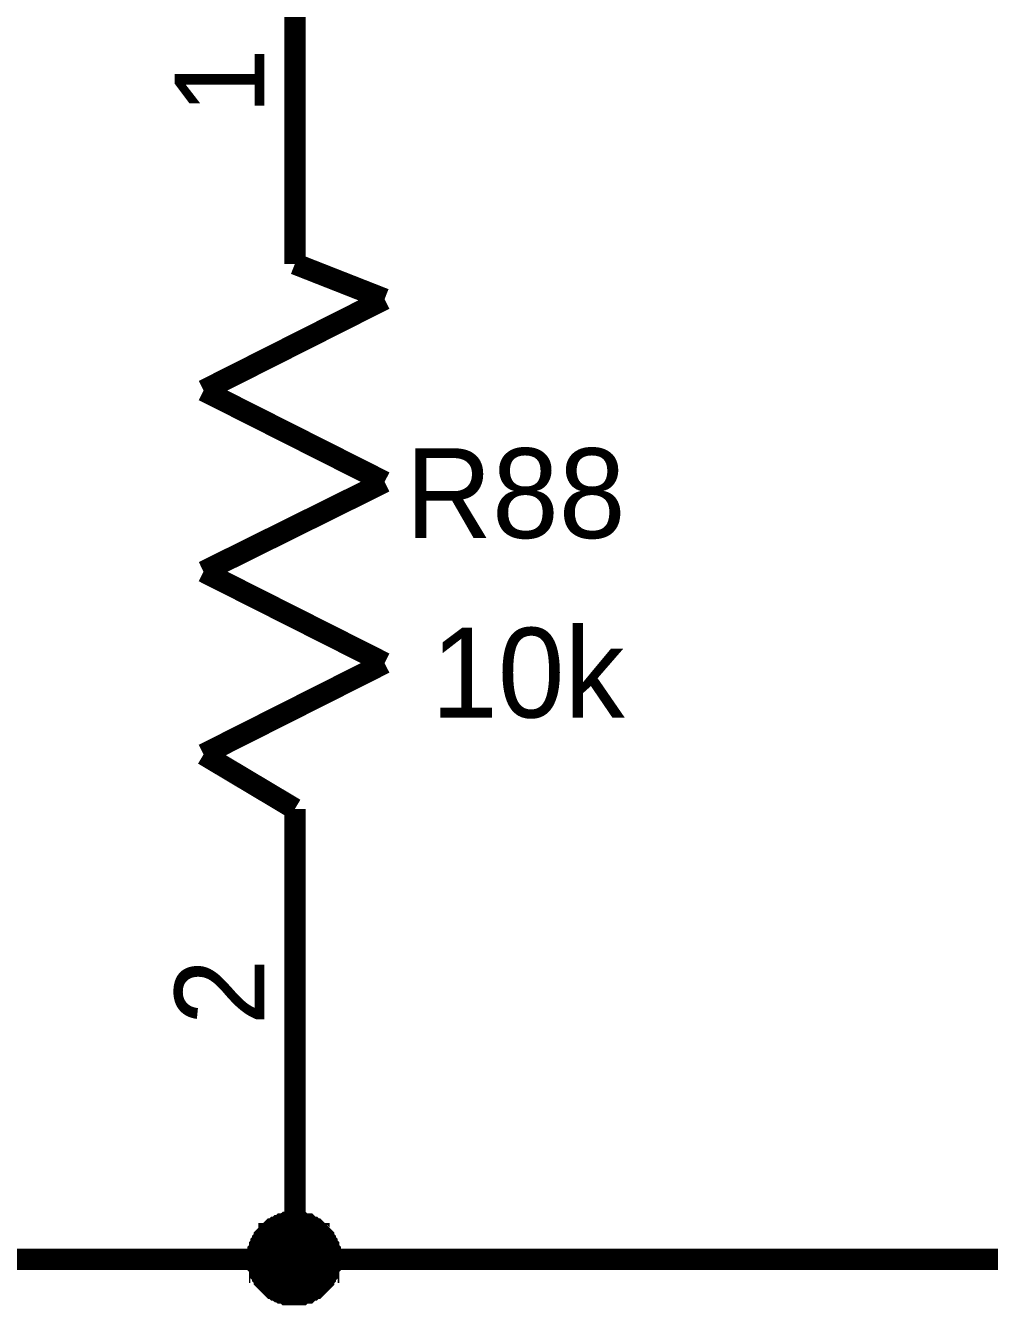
# Model space of a CAD drawing. Header units: millimetres. Extents: x 0 to 800, y 0 to 567.
# Drawn here: x 407.55 to 421.03, y 447.65 to 465.53 of the extents above; entities that cross this region are included whole.
import ezdxf

# ---------------------------------------------------------------- set-up
doc = ezdxf.new("R2010")
doc.units = ezdxf.units.MM
doc.layers.add('Sheet', color=255, linetype='Continuous')

msp = doc.modelspace()

# ---------------------------------------------------------------- linework, layer by layer
at = {"layer": 'Sheet'}
for points, const_width in [([(411.317, 462.199), (411.317, 467.283)], 0.3), ([(411.317, 462.199), (411.317, 462.96)], 0.3), ([(412.571, 461.706), (411.317, 462.199)], 0.3), ([(410.04, 460.429), (412.571, 461.706)], 0.3), ([(412.571, 459.152), (410.04, 460.429)], 0.3), ([(410.04, 457.898), (412.571, 459.152)], 0.3), ([(412.571, 456.621), (410.04, 457.898)], 0.3), ([(410.04, 455.345), (412.571, 456.621)], 0.3), ([(411.317, 448.289), (424.286, 448.289), (424.286, 456.285)], 0.3), ([(411.317, 454.583), (410.04, 455.345)], 0.3), ([(411.317, 454.583), (411.317, 449.498)], 0.3), ([(411.317, 454.583), (411.317, 453.821)], 0.3), ([(411.317, 449.498), (411.317, 448.289), (396.757, 448.289)], 0.3), ([(410.802, 448.289), (410.802, 448.311), (410.802, 448.334), (410.802, 448.379), (410.802, 448.401), (410.824, 448.423), (410.824, 448.446), (410.824, 448.468), (410.846, 448.49), (410.846, 448.513), (410.869, 448.535), (410.869, 448.558), (410.891, 448.58), (410.891, 448.602), (410.914, 448.625), (410.936, 448.647), (410.958, 448.647), (410.958, 448.67), (410.981, 448.692), (411.003, 448.714), (411.026, 448.714), (411.048, 448.737), (411.07, 448.737), (411.093, 448.759), (411.115, 448.759), (411.138, 448.782), (411.16, 448.782), (411.182, 448.782), (411.205, 448.804), (411.227, 448.804), (411.272, 448.804), (411.294, 448.804), (411.317, 448.804)], 0.3), ([(410.802, 448.289), (410.802, 448.311), (410.802, 448.334), (410.802, 448.379), (410.802, 448.401), (410.824, 448.423), (410.824, 448.446), (410.824, 448.468), (410.846, 448.49), (410.846, 448.513), (410.869, 448.535), (410.869, 448.558), (410.891, 448.58), (410.891, 448.602), (410.914, 448.625), (410.936, 448.647), (410.958, 448.647), (410.958, 448.67), (410.981, 448.692), (411.003, 448.714), (411.026, 448.714), (411.048, 448.737), (411.07, 448.737), (411.093, 448.759), (411.115, 448.759), (411.138, 448.782), (411.16, 448.782), (411.182, 448.782), (411.205, 448.804), (411.227, 448.804), (411.272, 448.804), (411.294, 448.804), (411.317, 448.804)], 0.3), ([(410.802, 448.289), (410.802, 448.311), (410.802, 448.334), (410.802, 448.379), (410.802, 448.401), (410.824, 448.423), (410.824, 448.446), (410.824, 448.468), (410.846, 448.49), (410.846, 448.513), (410.869, 448.535), (410.869, 448.558), (410.891, 448.58), (410.891, 448.602), (410.914, 448.625), (410.936, 448.647), (410.958, 448.647), (410.958, 448.67), (410.981, 448.692), (411.003, 448.714), (411.026, 448.714), (411.048, 448.737), (411.07, 448.737), (411.093, 448.759), (411.115, 448.759), (411.138, 448.782), (411.16, 448.782), (411.182, 448.782), (411.205, 448.804), (411.227, 448.804), (411.272, 448.804), (411.294, 448.804), (411.317, 448.804)], 0.3), ([(410.802, 448.289), (410.802, 448.311), (410.802, 448.334), (410.802, 448.379), (410.802, 448.401), (410.824, 448.423), (410.824, 448.446), (410.824, 448.468), (410.846, 448.49), (410.846, 448.513), (410.869, 448.535), (410.869, 448.558), (410.891, 448.58), (410.891, 448.602), (410.914, 448.625), (410.936, 448.647), (410.958, 448.647), (410.958, 448.67), (410.981, 448.692), (411.003, 448.714), (411.026, 448.714), (411.048, 448.737), (411.07, 448.737), (411.093, 448.759), (411.115, 448.759), (411.138, 448.782), (411.16, 448.782), (411.182, 448.782), (411.205, 448.804), (411.227, 448.804), (411.272, 448.804), (411.294, 448.804), (411.317, 448.804)], 0.3), ([(410.802, 448.289), (410.802, 448.311), (410.802, 448.334), (410.802, 448.379), (410.802, 448.401), (410.824, 448.423), (410.824, 448.446), (410.824, 448.468), (410.846, 448.49), (410.846, 448.513), (410.869, 448.535), (410.869, 448.558), (410.891, 448.58), (410.891, 448.602), (410.914, 448.625), (410.936, 448.647), (410.958, 448.647), (410.958, 448.67), (410.981, 448.692), (411.003, 448.714), (411.026, 448.714), (411.048, 448.737), (411.07, 448.737), (411.093, 448.759), (411.115, 448.759), (411.138, 448.782), (411.16, 448.782), (411.182, 448.782), (411.205, 448.804), (411.227, 448.804), (411.272, 448.804), (411.294, 448.804), (411.317, 448.804)], 0.0991), ([(410.802, 448.289), (410.802, 448.311), (410.802, 448.334), (410.802, 448.379), (410.802, 448.401), (410.824, 448.423), (410.824, 448.446), (410.824, 448.468), (410.846, 448.49), (410.846, 448.513), (410.869, 448.535), (410.869, 448.558), (410.891, 448.58), (410.891, 448.602), (410.914, 448.625), (410.936, 448.647), (410.958, 448.647), (410.958, 448.67), (410.981, 448.692), (411.003, 448.714), (411.026, 448.714), (411.048, 448.737), (411.07, 448.737), (411.093, 448.759), (411.115, 448.759), (411.138, 448.782), (411.16, 448.782), (411.182, 448.782), (411.205, 448.804), (411.227, 448.804), (411.272, 448.804), (411.294, 448.804), (411.317, 448.804)], 0.0991), ([(410.802, 448.289), (410.802, 448.311), (410.802, 448.334), (410.802, 448.379), (410.802, 448.401), (410.824, 448.423), (410.824, 448.446), (410.824, 448.468), (410.846, 448.49), (410.846, 448.513), (410.869, 448.535), (410.869, 448.558), (410.891, 448.58), (410.891, 448.602), (410.914, 448.625), (410.936, 448.647), (410.958, 448.647), (410.958, 448.67), (410.981, 448.692), (411.003, 448.714), (411.026, 448.714), (411.048, 448.737), (411.07, 448.737), (411.093, 448.759), (411.115, 448.759), (411.138, 448.782), (411.16, 448.782), (411.182, 448.782), (411.205, 448.804), (411.227, 448.804), (411.272, 448.804), (411.294, 448.804), (411.317, 448.804)], 0.0991), ([(410.802, 448.289), (410.802, 448.311), (410.802, 448.334), (410.802, 448.379), (410.802, 448.401), (410.824, 448.423), (410.824, 448.446), (410.824, 448.468), (410.846, 448.49), (410.846, 448.513), (410.869, 448.535), (410.869, 448.558), (410.891, 448.58), (410.891, 448.602), (410.914, 448.625), (410.936, 448.647), (410.958, 448.647), (410.958, 448.67), (410.981, 448.692), (411.003, 448.714), (411.026, 448.714), (411.048, 448.737), (411.07, 448.737), (411.093, 448.759), (411.115, 448.759), (411.138, 448.782), (411.16, 448.782), (411.182, 448.782), (411.205, 448.804), (411.227, 448.804), (411.272, 448.804), (411.294, 448.804), (411.317, 448.804)], 0.0991), ([(411.317, 448.804), (411.317, 448.804)], 0.3), ([(411.317, 448.804), (411.339, 448.804), (411.362, 448.804), (411.384, 448.804), (411.406, 448.804), (411.429, 448.782), (411.451, 448.782), (411.496, 448.782), (411.518, 448.759), (411.518, 448.759), (411.541, 448.737), (411.563, 448.737), (411.586, 448.714), (411.608, 448.714), (411.63, 448.692), (411.653, 448.67), (411.653, 448.647), (411.675, 448.647), (411.698, 448.625), (411.72, 448.602), (411.72, 448.58), (411.742, 448.558), (411.742, 448.535), (411.765, 448.513), (411.765, 448.49), (411.787, 448.468), (411.787, 448.446), (411.787, 448.423), (411.81, 448.401), (411.81, 448.379), (411.81, 448.334), (411.81, 448.311), (411.81, 448.289)], 0.3), ([(411.317, 448.804), (411.317, 448.804)], 0.3), ([(411.317, 448.804), (411.339, 448.804), (411.362, 448.804), (411.384, 448.804), (411.406, 448.804), (411.429, 448.782), (411.451, 448.782), (411.496, 448.782), (411.518, 448.759), (411.518, 448.759), (411.541, 448.737), (411.563, 448.737), (411.586, 448.714), (411.608, 448.714), (411.63, 448.692), (411.653, 448.67), (411.653, 448.647), (411.675, 448.647), (411.698, 448.625), (411.72, 448.602), (411.72, 448.58), (411.742, 448.558), (411.742, 448.535), (411.765, 448.513), (411.765, 448.49), (411.787, 448.468), (411.787, 448.446), (411.787, 448.423), (411.81, 448.401), (411.81, 448.379), (411.81, 448.334), (411.81, 448.311), (411.81, 448.289)], 0.3), ([(411.317, 448.804), (411.317, 448.804)], 0.3), ([(411.317, 448.804), (411.339, 448.804), (411.362, 448.804), (411.384, 448.804), (411.406, 448.804), (411.429, 448.782), (411.451, 448.782), (411.496, 448.782), (411.518, 448.759), (411.518, 448.759), (411.541, 448.737), (411.563, 448.737), (411.586, 448.714), (411.608, 448.714), (411.63, 448.692), (411.653, 448.67), (411.653, 448.647), (411.675, 448.647), (411.698, 448.625), (411.72, 448.602), (411.72, 448.58), (411.742, 448.558), (411.742, 448.535), (411.765, 448.513), (411.765, 448.49), (411.787, 448.468), (411.787, 448.446), (411.787, 448.423), (411.81, 448.401), (411.81, 448.379), (411.81, 448.334), (411.81, 448.311), (411.81, 448.289)], 0.3), ([(411.317, 448.804), (411.317, 448.804)], 0.3), ([(411.317, 448.804), (411.339, 448.804), (411.362, 448.804), (411.384, 448.804), (411.406, 448.804), (411.429, 448.782), (411.451, 448.782), (411.496, 448.782), (411.518, 448.759), (411.518, 448.759), (411.541, 448.737), (411.563, 448.737), (411.586, 448.714), (411.608, 448.714), (411.63, 448.692), (411.653, 448.67), (411.653, 448.647), (411.675, 448.647), (411.698, 448.625), (411.72, 448.602), (411.72, 448.58), (411.742, 448.558), (411.742, 448.535), (411.765, 448.513), (411.765, 448.49), (411.787, 448.468), (411.787, 448.446), (411.787, 448.423), (411.81, 448.401), (411.81, 448.379), (411.81, 448.334), (411.81, 448.311), (411.81, 448.289)], 0.3), ([(411.317, 448.804), (411.317, 448.804)], 0.0991), ([(411.317, 448.804), (411.339, 448.804), (411.362, 448.804), (411.384, 448.804), (411.406, 448.804), (411.429, 448.782), (411.451, 448.782), (411.496, 448.782), (411.518, 448.759), (411.518, 448.759), (411.541, 448.737), (411.563, 448.737), (411.586, 448.714), (411.608, 448.714), (411.63, 448.692), (411.653, 448.67), (411.653, 448.647), (411.675, 448.647), (411.698, 448.625), (411.72, 448.602), (411.72, 448.58), (411.742, 448.558), (411.742, 448.535), (411.765, 448.513), (411.765, 448.49), (411.787, 448.468), (411.787, 448.446), (411.787, 448.423), (411.81, 448.401), (411.81, 448.379), (411.81, 448.334), (411.81, 448.311), (411.81, 448.289)], 0.0991), ([(411.317, 448.804), (411.317, 448.804)], 0.0991), ([(411.317, 448.804), (411.339, 448.804), (411.362, 448.804), (411.384, 448.804), (411.406, 448.804), (411.429, 448.782), (411.451, 448.782), (411.496, 448.782), (411.518, 448.759), (411.518, 448.759), (411.541, 448.737), (411.563, 448.737), (411.586, 448.714), (411.608, 448.714), (411.63, 448.692), (411.653, 448.67), (411.653, 448.647), (411.675, 448.647), (411.698, 448.625), (411.72, 448.602), (411.72, 448.58), (411.742, 448.558), (411.742, 448.535), (411.765, 448.513), (411.765, 448.49), (411.787, 448.468), (411.787, 448.446), (411.787, 448.423), (411.81, 448.401), (411.81, 448.379), (411.81, 448.334), (411.81, 448.311), (411.81, 448.289)], 0.0991), ([(411.317, 448.804), (411.317, 448.804)], 0.0991), ([(411.317, 448.804), (411.339, 448.804), (411.362, 448.804), (411.384, 448.804), (411.406, 448.804), (411.429, 448.782), (411.451, 448.782), (411.496, 448.782), (411.518, 448.759), (411.518, 448.759), (411.541, 448.737), (411.563, 448.737), (411.586, 448.714), (411.608, 448.714), (411.63, 448.692), (411.653, 448.67), (411.653, 448.647), (411.675, 448.647), (411.698, 448.625), (411.72, 448.602), (411.72, 448.58), (411.742, 448.558), (411.742, 448.535), (411.765, 448.513), (411.765, 448.49), (411.787, 448.468), (411.787, 448.446), (411.787, 448.423), (411.81, 448.401), (411.81, 448.379), (411.81, 448.334), (411.81, 448.311), (411.81, 448.289)], 0.0991), ([(411.317, 448.804), (411.317, 448.804)], 0.0991), ([(411.317, 448.804), (411.339, 448.804), (411.362, 448.804), (411.384, 448.804), (411.406, 448.804), (411.429, 448.782), (411.451, 448.782), (411.496, 448.782), (411.518, 448.759), (411.518, 448.759), (411.541, 448.737), (411.563, 448.737), (411.586, 448.714), (411.608, 448.714), (411.63, 448.692), (411.653, 448.67), (411.653, 448.647), (411.675, 448.647), (411.698, 448.625), (411.72, 448.602), (411.72, 448.58), (411.742, 448.558), (411.742, 448.535), (411.765, 448.513), (411.765, 448.49), (411.787, 448.468), (411.787, 448.446), (411.787, 448.423), (411.81, 448.401), (411.81, 448.379), (411.81, 448.334), (411.81, 448.311), (411.81, 448.289)], 0.0991), ([(411.317, 447.796), (411.294, 447.796), (411.272, 447.796), (411.227, 447.796), (411.205, 447.796), (411.182, 447.819), (411.16, 447.819), (411.138, 447.819), (411.115, 447.841), (411.093, 447.841), (411.07, 447.863), (411.048, 447.863), (411.026, 447.886), (411.003, 447.886), (410.981, 447.908), (410.958, 447.931), (410.958, 447.931), (410.936, 447.953), (410.914, 447.975), (410.891, 447.998), (410.891, 448.02), (410.869, 448.043), (410.869, 448.065), (410.846, 448.087), (410.846, 448.11), (410.824, 448.11), (410.824, 448.155), (410.824, 448.177), (410.802, 448.199), (410.802, 448.222), (410.802, 448.244), (410.802, 448.267), (410.802, 448.289)], 0.3), ([(410.802, 448.289), (410.802, 448.289)], 0.3), ([(411.317, 447.796), (411.294, 447.796), (411.272, 447.796), (411.227, 447.796), (411.205, 447.796), (411.182, 447.819), (411.16, 447.819), (411.138, 447.819), (411.115, 447.841), (411.093, 447.841), (411.07, 447.863), (411.048, 447.863), (411.026, 447.886), (411.003, 447.886), (410.981, 447.908), (410.958, 447.931), (410.958, 447.931), (410.936, 447.953), (410.914, 447.975), (410.891, 447.998), (410.891, 448.02), (410.869, 448.043), (410.869, 448.065), (410.846, 448.087), (410.846, 448.11), (410.824, 448.11), (410.824, 448.155), (410.824, 448.177), (410.802, 448.199), (410.802, 448.222), (410.802, 448.244), (410.802, 448.267), (410.802, 448.289)], 0.3), ([(410.802, 448.289), (410.802, 448.289)], 0.3), ([(411.317, 447.796), (411.294, 447.796), (411.272, 447.796), (411.227, 447.796), (411.205, 447.796), (411.182, 447.819), (411.16, 447.819), (411.138, 447.819), (411.115, 447.841), (411.093, 447.841), (411.07, 447.863), (411.048, 447.863), (411.026, 447.886), (411.003, 447.886), (410.981, 447.908), (410.958, 447.931), (410.958, 447.931), (410.936, 447.953), (410.914, 447.975), (410.891, 447.998), (410.891, 448.02), (410.869, 448.043), (410.869, 448.065), (410.846, 448.087), (410.846, 448.11), (410.824, 448.11), (410.824, 448.155), (410.824, 448.177), (410.802, 448.199), (410.802, 448.222), (410.802, 448.244), (410.802, 448.267), (410.802, 448.289)], 0.3), ([(410.802, 448.289), (410.802, 448.289)], 0.3), ([(411.317, 447.796), (411.294, 447.796), (411.272, 447.796), (411.227, 447.796), (411.205, 447.796), (411.182, 447.819), (411.16, 447.819), (411.138, 447.819), (411.115, 447.841), (411.093, 447.841), (411.07, 447.863), (411.048, 447.863), (411.026, 447.886), (411.003, 447.886), (410.981, 447.908), (410.958, 447.931), (410.958, 447.931), (410.936, 447.953), (410.914, 447.975), (410.891, 447.998), (410.891, 448.02), (410.869, 448.043), (410.869, 448.065), (410.846, 448.087), (410.846, 448.11), (410.824, 448.11), (410.824, 448.155), (410.824, 448.177), (410.802, 448.199), (410.802, 448.222), (410.802, 448.244), (410.802, 448.267), (410.802, 448.289)], 0.3), ([(410.802, 448.289), (410.802, 448.289)], 0.3), ([(411.317, 447.796), (411.294, 447.796), (411.272, 447.796), (411.227, 447.796), (411.205, 447.796), (411.182, 447.819), (411.16, 447.819), (411.138, 447.819), (411.115, 447.841), (411.093, 447.841), (411.07, 447.863), (411.048, 447.863), (411.026, 447.886), (411.003, 447.886), (410.981, 447.908), (410.958, 447.931), (410.958, 447.931), (410.936, 447.953), (410.914, 447.975), (410.891, 447.998), (410.891, 448.02), (410.869, 448.043), (410.869, 448.065), (410.846, 448.087), (410.846, 448.11), (410.824, 448.11), (410.824, 448.155), (410.824, 448.177), (410.802, 448.199), (410.802, 448.222), (410.802, 448.244), (410.802, 448.267), (410.802, 448.289)], 0.0991), ([(410.802, 448.289), (410.802, 448.289)], 0.0991), ([(411.317, 447.796), (411.294, 447.796), (411.272, 447.796), (411.227, 447.796), (411.205, 447.796), (411.182, 447.819), (411.16, 447.819), (411.138, 447.819), (411.115, 447.841), (411.093, 447.841), (411.07, 447.863), (411.048, 447.863), (411.026, 447.886), (411.003, 447.886), (410.981, 447.908), (410.958, 447.931), (410.958, 447.931), (410.936, 447.953), (410.914, 447.975), (410.891, 447.998), (410.891, 448.02), (410.869, 448.043), (410.869, 448.065), (410.846, 448.087), (410.846, 448.11), (410.824, 448.11), (410.824, 448.155), (410.824, 448.177), (410.802, 448.199), (410.802, 448.222), (410.802, 448.244), (410.802, 448.267), (410.802, 448.289)], 0.0991), ([(410.802, 448.289), (410.802, 448.289)], 0.0991), ([(411.317, 447.796), (411.294, 447.796), (411.272, 447.796), (411.227, 447.796), (411.205, 447.796), (411.182, 447.819), (411.16, 447.819), (411.138, 447.819), (411.115, 447.841), (411.093, 447.841), (411.07, 447.863), (411.048, 447.863), (411.026, 447.886), (411.003, 447.886), (410.981, 447.908), (410.958, 447.931), (410.958, 447.931), (410.936, 447.953), (410.914, 447.975), (410.891, 447.998), (410.891, 448.02), (410.869, 448.043), (410.869, 448.065), (410.846, 448.087), (410.846, 448.11), (410.824, 448.11), (410.824, 448.155), (410.824, 448.177), (410.802, 448.199), (410.802, 448.222), (410.802, 448.244), (410.802, 448.267), (410.802, 448.289)], 0.0991), ([(410.802, 448.289), (410.802, 448.289)], 0.0991), ([(411.317, 447.796), (411.294, 447.796), (411.272, 447.796), (411.227, 447.796), (411.205, 447.796), (411.182, 447.819), (411.16, 447.819), (411.138, 447.819), (411.115, 447.841), (411.093, 447.841), (411.07, 447.863), (411.048, 447.863), (411.026, 447.886), (411.003, 447.886), (410.981, 447.908), (410.958, 447.931), (410.958, 447.931), (410.936, 447.953), (410.914, 447.975), (410.891, 447.998), (410.891, 448.02), (410.869, 448.043), (410.869, 448.065), (410.846, 448.087), (410.846, 448.11), (410.824, 448.11), (410.824, 448.155), (410.824, 448.177), (410.802, 448.199), (410.802, 448.222), (410.802, 448.244), (410.802, 448.267), (410.802, 448.289)], 0.0991), ([(410.802, 448.289), (410.802, 448.289)], 0.0991), ([(411.81, 448.289), (411.81, 448.267), (411.81, 448.244), (411.81, 448.222), (411.81, 448.199), (411.787, 448.177), (411.787, 448.155), (411.787, 448.11), (411.765, 448.11), (411.765, 448.087), (411.742, 448.065), (411.742, 448.043), (411.72, 448.02), (411.72, 447.998), (411.698, 447.975), (411.675, 447.953), (411.653, 447.931), (411.653, 447.931), (411.63, 447.908), (411.608, 447.886), (411.586, 447.886), (411.563, 447.863), (411.541, 447.863), (411.518, 447.841), (411.518, 447.841), (411.496, 447.819), (411.451, 447.819), (411.429, 447.819), (411.406, 447.796), (411.384, 447.796), (411.362, 447.796), (411.339, 447.796), (411.317, 447.796)], 0.3), ([(411.81, 448.289), (411.81, 448.267), (411.81, 448.244), (411.81, 448.222), (411.81, 448.199), (411.787, 448.177), (411.787, 448.155), (411.787, 448.11), (411.765, 448.11), (411.765, 448.087), (411.742, 448.065), (411.742, 448.043), (411.72, 448.02), (411.72, 447.998), (411.698, 447.975), (411.675, 447.953), (411.653, 447.931), (411.653, 447.931), (411.63, 447.908), (411.608, 447.886), (411.586, 447.886), (411.563, 447.863), (411.541, 447.863), (411.518, 447.841), (411.518, 447.841), (411.496, 447.819), (411.451, 447.819), (411.429, 447.819), (411.406, 447.796), (411.384, 447.796), (411.362, 447.796), (411.339, 447.796), (411.317, 447.796)], 0.3), ([(411.81, 448.289), (411.81, 448.267), (411.81, 448.244), (411.81, 448.222), (411.81, 448.199), (411.787, 448.177), (411.787, 448.155), (411.787, 448.11), (411.765, 448.11), (411.765, 448.087), (411.742, 448.065), (411.742, 448.043), (411.72, 448.02), (411.72, 447.998), (411.698, 447.975), (411.675, 447.953), (411.653, 447.931), (411.653, 447.931), (411.63, 447.908), (411.608, 447.886), (411.586, 447.886), (411.563, 447.863), (411.541, 447.863), (411.518, 447.841), (411.518, 447.841), (411.496, 447.819), (411.451, 447.819), (411.429, 447.819), (411.406, 447.796), (411.384, 447.796), (411.362, 447.796), (411.339, 447.796), (411.317, 447.796)], 0.3), ([(411.81, 448.289), (411.81, 448.267), (411.81, 448.244), (411.81, 448.222), (411.81, 448.199), (411.787, 448.177), (411.787, 448.155), (411.787, 448.11), (411.765, 448.11), (411.765, 448.087), (411.742, 448.065), (411.742, 448.043), (411.72, 448.02), (411.72, 447.998), (411.698, 447.975), (411.675, 447.953), (411.653, 447.931), (411.653, 447.931), (411.63, 447.908), (411.608, 447.886), (411.586, 447.886), (411.563, 447.863), (411.541, 447.863), (411.518, 447.841), (411.518, 447.841), (411.496, 447.819), (411.451, 447.819), (411.429, 447.819), (411.406, 447.796), (411.384, 447.796), (411.362, 447.796), (411.339, 447.796), (411.317, 447.796)], 0.3), ([(411.81, 448.289), (411.81, 448.267), (411.81, 448.244), (411.81, 448.222), (411.81, 448.199), (411.787, 448.177), (411.787, 448.155), (411.787, 448.11), (411.765, 448.11), (411.765, 448.087), (411.742, 448.065), (411.742, 448.043), (411.72, 448.02), (411.72, 447.998), (411.698, 447.975), (411.675, 447.953), (411.653, 447.931), (411.653, 447.931), (411.63, 447.908), (411.608, 447.886), (411.586, 447.886), (411.563, 447.863), (411.541, 447.863), (411.518, 447.841), (411.518, 447.841), (411.496, 447.819), (411.451, 447.819), (411.429, 447.819), (411.406, 447.796), (411.384, 447.796), (411.362, 447.796), (411.339, 447.796), (411.317, 447.796)], 0.0991), ([(411.81, 448.289), (411.81, 448.267), (411.81, 448.244), (411.81, 448.222), (411.81, 448.199), (411.787, 448.177), (411.787, 448.155), (411.787, 448.11), (411.765, 448.11), (411.765, 448.087), (411.742, 448.065), (411.742, 448.043), (411.72, 448.02), (411.72, 447.998), (411.698, 447.975), (411.675, 447.953), (411.653, 447.931), (411.653, 447.931), (411.63, 447.908), (411.608, 447.886), (411.586, 447.886), (411.563, 447.863), (411.541, 447.863), (411.518, 447.841), (411.518, 447.841), (411.496, 447.819), (411.451, 447.819), (411.429, 447.819), (411.406, 447.796), (411.384, 447.796), (411.362, 447.796), (411.339, 447.796), (411.317, 447.796)], 0.0991), ([(411.81, 448.289), (411.81, 448.267), (411.81, 448.244), (411.81, 448.222), (411.81, 448.199), (411.787, 448.177), (411.787, 448.155), (411.787, 448.11), (411.765, 448.11), (411.765, 448.087), (411.742, 448.065), (411.742, 448.043), (411.72, 448.02), (411.72, 447.998), (411.698, 447.975), (411.675, 447.953), (411.653, 447.931), (411.653, 447.931), (411.63, 447.908), (411.608, 447.886), (411.586, 447.886), (411.563, 447.863), (411.541, 447.863), (411.518, 447.841), (411.518, 447.841), (411.496, 447.819), (411.451, 447.819), (411.429, 447.819), (411.406, 447.796), (411.384, 447.796), (411.362, 447.796), (411.339, 447.796), (411.317, 447.796)], 0.0991), ([(411.81, 448.289), (411.81, 448.267), (411.81, 448.244), (411.81, 448.222), (411.81, 448.199), (411.787, 448.177), (411.787, 448.155), (411.787, 448.11), (411.765, 448.11), (411.765, 448.087), (411.742, 448.065), (411.742, 448.043), (411.72, 448.02), (411.72, 447.998), (411.698, 447.975), (411.675, 447.953), (411.653, 447.931), (411.653, 447.931), (411.63, 447.908), (411.608, 447.886), (411.586, 447.886), (411.563, 447.863), (411.541, 447.863), (411.518, 447.841), (411.518, 447.841), (411.496, 447.819), (411.451, 447.819), (411.429, 447.819), (411.406, 447.796), (411.384, 447.796), (411.362, 447.796), (411.339, 447.796), (411.317, 447.796)], 0.0991), ([(411.81, 448.289), (411.81, 448.289), (411.81, 448.289), (411.81, 448.289), (411.81, 448.289), (411.81, 448.289), (411.81, 448.289), (411.81, 448.289), (411.81, 448.289), (411.81, 448.289), (411.81, 448.289), (411.81, 448.289), (411.81, 448.289), (411.81, 448.289), (411.81, 448.289), (411.81, 448.289), (411.81, 448.289), (411.81, 448.289), (411.81, 448.289), (411.81, 448.289), (411.81, 448.289), (411.81, 448.289), (411.81, 448.289), (411.81, 448.289), (411.81, 448.289), (411.81, 448.289), (411.81, 448.289), (411.81, 448.289), (411.81, 448.289), (411.81, 448.289), (411.81, 448.289), (411.81, 448.289), (411.81, 448.289)], 0.3), ([(411.81, 448.289), (411.81, 448.289)], 0.3), ([(411.81, 448.289), (411.81, 448.289), (411.81, 448.289), (411.81, 448.289), (411.81, 448.289), (411.81, 448.289), (411.81, 448.289), (411.81, 448.289), (411.81, 448.289), (411.81, 448.289), (411.81, 448.289), (411.81, 448.289), (411.81, 448.289), (411.81, 448.289), (411.81, 448.289), (411.81, 448.289), (411.81, 448.289), (411.81, 448.289), (411.81, 448.289), (411.81, 448.289), (411.81, 448.289), (411.81, 448.289), (411.81, 448.289), (411.81, 448.289), (411.81, 448.289), (411.81, 448.289), (411.81, 448.289), (411.81, 448.289), (411.81, 448.289), (411.81, 448.289), (411.81, 448.289), (411.81, 448.289), (411.81, 448.289)], 0.3), ([(411.81, 448.289), (411.81, 448.289)], 0.3), ([(411.81, 448.289), (411.81, 448.289), (411.81, 448.289), (411.81, 448.289), (411.81, 448.289), (411.81, 448.289), (411.81, 448.289), (411.81, 448.289), (411.81, 448.289), (411.81, 448.289), (411.81, 448.289), (411.81, 448.289), (411.81, 448.289), (411.81, 448.289), (411.81, 448.289), (411.81, 448.289), (411.81, 448.289), (411.81, 448.289), (411.81, 448.289), (411.81, 448.289), (411.81, 448.289), (411.81, 448.289), (411.81, 448.289), (411.81, 448.289), (411.81, 448.289), (411.81, 448.289), (411.81, 448.289), (411.81, 448.289), (411.81, 448.289), (411.81, 448.289), (411.81, 448.289), (411.81, 448.289), (411.81, 448.289)], 0.3), ([(411.81, 448.289), (411.81, 448.289)], 0.3), ([(411.81, 448.289), (411.81, 448.289), (411.81, 448.289), (411.81, 448.289), (411.81, 448.289), (411.81, 448.289), (411.81, 448.289), (411.81, 448.289), (411.81, 448.289), (411.81, 448.289), (411.81, 448.289), (411.81, 448.289), (411.81, 448.289), (411.81, 448.289), (411.81, 448.289), (411.81, 448.289), (411.81, 448.289), (411.81, 448.289), (411.81, 448.289), (411.81, 448.289), (411.81, 448.289), (411.81, 448.289), (411.81, 448.289), (411.81, 448.289), (411.81, 448.289), (411.81, 448.289), (411.81, 448.289), (411.81, 448.289), (411.81, 448.289), (411.81, 448.289), (411.81, 448.289), (411.81, 448.289), (411.81, 448.289)], 0.3), ([(411.81, 448.289), (411.81, 448.289)], 0.3), ([(411.81, 448.289), (411.81, 448.289), (411.81, 448.289), (411.81, 448.289), (411.81, 448.289), (411.81, 448.289), (411.81, 448.289), (411.81, 448.289), (411.81, 448.289), (411.81, 448.289), (411.81, 448.289), (411.81, 448.289), (411.81, 448.289), (411.81, 448.289), (411.81, 448.289), (411.81, 448.289), (411.81, 448.289), (411.81, 448.289), (411.81, 448.289), (411.81, 448.289), (411.81, 448.289), (411.81, 448.289), (411.81, 448.289), (411.81, 448.289), (411.81, 448.289), (411.81, 448.289), (411.81, 448.289), (411.81, 448.289), (411.81, 448.289), (411.81, 448.289), (411.81, 448.289), (411.81, 448.289), (411.81, 448.289)], 0.0991), ([(411.81, 448.289), (411.81, 448.289)], 0.0991), ([(411.81, 448.289), (411.81, 448.289), (411.81, 448.289), (411.81, 448.289), (411.81, 448.289), (411.81, 448.289), (411.81, 448.289), (411.81, 448.289), (411.81, 448.289), (411.81, 448.289), (411.81, 448.289), (411.81, 448.289), (411.81, 448.289), (411.81, 448.289), (411.81, 448.289), (411.81, 448.289), (411.81, 448.289), (411.81, 448.289), (411.81, 448.289), (411.81, 448.289), (411.81, 448.289), (411.81, 448.289), (411.81, 448.289), (411.81, 448.289), (411.81, 448.289), (411.81, 448.289), (411.81, 448.289), (411.81, 448.289), (411.81, 448.289), (411.81, 448.289), (411.81, 448.289), (411.81, 448.289), (411.81, 448.289)], 0.0991), ([(411.81, 448.289), (411.81, 448.289)], 0.0991), ([(411.81, 448.289), (411.81, 448.289), (411.81, 448.289), (411.81, 448.289), (411.81, 448.289), (411.81, 448.289), (411.81, 448.289), (411.81, 448.289), (411.81, 448.289), (411.81, 448.289), (411.81, 448.289), (411.81, 448.289), (411.81, 448.289), (411.81, 448.289), (411.81, 448.289), (411.81, 448.289), (411.81, 448.289), (411.81, 448.289), (411.81, 448.289), (411.81, 448.289), (411.81, 448.289), (411.81, 448.289), (411.81, 448.289), (411.81, 448.289), (411.81, 448.289), (411.81, 448.289), (411.81, 448.289), (411.81, 448.289), (411.81, 448.289), (411.81, 448.289), (411.81, 448.289), (411.81, 448.289), (411.81, 448.289)], 0.0991), ([(411.81, 448.289), (411.81, 448.289)], 0.0991), ([(411.81, 448.289), (411.81, 448.289), (411.81, 448.289), (411.81, 448.289), (411.81, 448.289), (411.81, 448.289), (411.81, 448.289), (411.81, 448.289), (411.81, 448.289), (411.81, 448.289), (411.81, 448.289), (411.81, 448.289), (411.81, 448.289), (411.81, 448.289), (411.81, 448.289), (411.81, 448.289), (411.81, 448.289), (411.81, 448.289), (411.81, 448.289), (411.81, 448.289), (411.81, 448.289), (411.81, 448.289), (411.81, 448.289), (411.81, 448.289), (411.81, 448.289), (411.81, 448.289), (411.81, 448.289), (411.81, 448.289), (411.81, 448.289), (411.81, 448.289), (411.81, 448.289), (411.81, 448.289), (411.81, 448.289)], 0.0991), ([(411.81, 448.289), (411.81, 448.289)], 0.0991)]:
    msp.add_lwpolyline(points, dxfattribs=dict(at, const_width=const_width))
at = {"layer": 'Sheet', "const_width": 0.508}
msp.add_lwpolyline([(411.042, 448.31, 1), (411.55, 448.31, 1)], format="xyb", close=True, dxfattribs=at)

# ---------------------------------------------------------------- texts
at = {"layer": 'Sheet'}
for s, p in [('1', (410.891, 464.282)), ('2', (410.891, 451.559))]:
    msp.add_text(s, height=1.254, rotation=90, dxfattribs=at).set_placement(p)
for s, p in [('R88', (412.862, 458.368)), ('10k', (413.221, 455.86))]:
    msp.add_text(s, height=1.2543, dxfattribs=at).set_placement(p)

doc.saveas('drawing.dxf')
